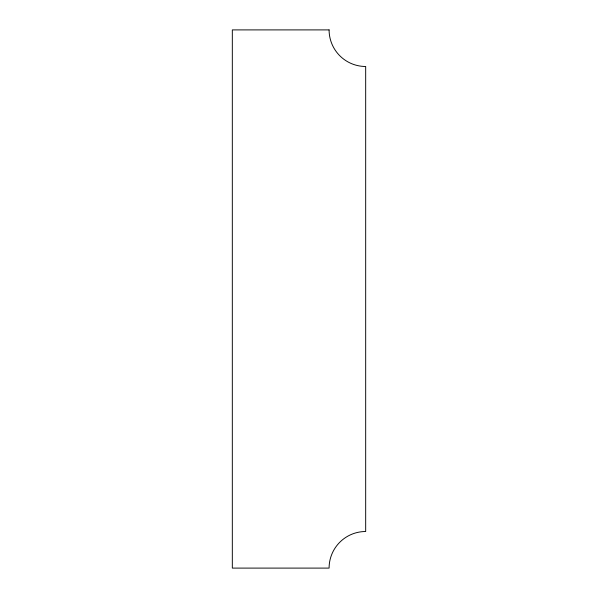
<?xml version="1.0" encoding="UTF-8"?>
<svg xmlns="http://www.w3.org/2000/svg" width="598" height="598" viewBox="0 0 598 598"><rect width="100%" height="100%" fill="white"/><g stroke="black" fill="none" stroke-linecap="round" stroke-linejoin="round"><path stroke-width="0.9" d="M329.094 29.9L232.323 29.9L232.323 568.1L329.094 568.1A36.59 36.59 0 0 1 365.677 531.51L365.677 66.49A36.59 36.59 0 0 1 329.094 29.9"/></g></svg>
